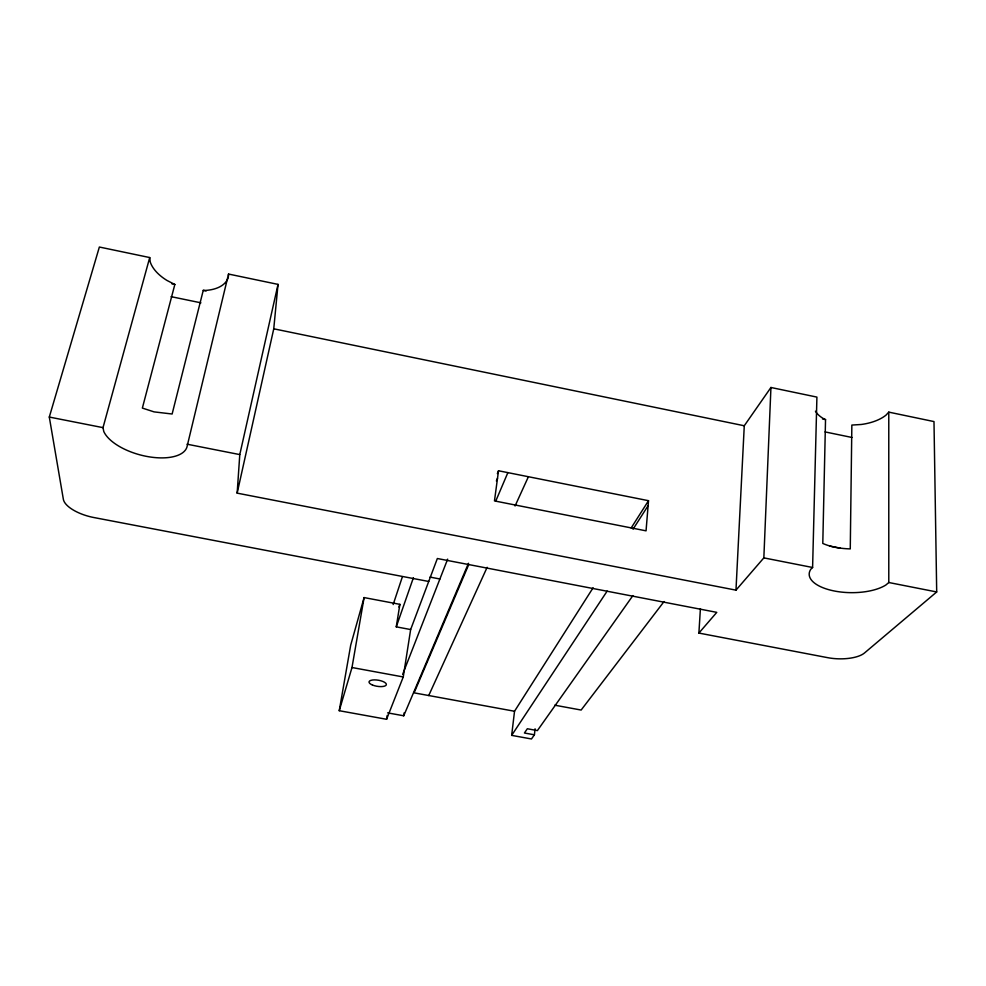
<?xml version="1.0" encoding="UTF-8"?>
<svg xmlns="http://www.w3.org/2000/svg" width="986" height="986" viewBox="0 0 986 986"><rect width="100%" height="100%" fill="white"/><g stroke="black" fill="none" stroke-linecap="round" stroke-linejoin="round"><path stroke-width="1.48" d="M815.434 411.187A39.576 20.94 -1.8 0 0 824.296 419.087L825.528 419.592L822.792 543.446C831.42 547.267 840.898 548.61 850.265 548.906L851.855 425.065L861.209 424.485A39.576 20.94 -1.8 0 0 886.02 415.118L888.78 412.123L933.988 421.577L936.7 591.957L864.512 652.966A28.237 10.994 1.7 0 1 827.71 657.674L698.889 633.074L700.405 608.658M888.78 412.123L888.793 582.516L885.859 585.018A41.917 18.081 0.6 0 1 833.355 590.799A41.917 18.081 0.6 0 1 810.849 569.193L812.6 567.492L816.913 397.099L770.941 387.486L744.27 425.767L735.975 590.146L237.158 493.136L239.783 454.595L278.027 284.387L228.53 274.046L187.204 445.955A43.544 20.139 15.2 0 1 148.134 456.666A43.544 20.139 15.2 0 1 103.764 431.449L103.012 427.641L149.724 257.556L99.364 247.03L49.3 417.053L63.363 499.323A29.617 12.226 14.9 0 0 93.843 517.527L428.75 581.481M735.975 590.146L763.842 557.879L770.941 387.486M648.517 500.691L646.052 530.838L494.467 500.913L498.522 470.766L648.517 500.691L631.151 527.991M237.158 493.136L273.751 328.806L278.027 284.387M593.104 587.779L514.532 711.251L511.66 735.371L531.466 738.97L534.412 734.817L535.078 728.79M387.609 712.866L403.73 715.787L404.198 712.767M410.644 629.549L396.261 626.85L399.885 604.344L364.093 597.578L350.696 645.177L339.246 710.709L386.586 719.287L403.249 676.963L410.644 629.549L437.353 558.52L716.785 612.355L698.889 633.074M386.586 719.287L387.202 715.429M339.246 710.709L351.99 667.522L364.093 597.578M228.234 277.51A41.005 23.183 17.6 0 1 205.717 290.414L203.252 290.365L172.131 414.009L154.075 411.877L142.366 408.081L174.842 284.461L166.967 280.443A41.005 23.183 17.6 0 1 150.217 261.894L149.724 257.556M393.167 604.554L402.35 576.872M398.948 607.08L399.885 604.344M396.261 626.85L413.405 577.722M402.645 674.375L447.656 559.136M497.351 473.6L498.522 470.766M496.377 480.983L497.511 478.247M403.73 715.787L468.486 563.277M468.806 564.386L414.108 692.85L514.532 711.251M495.847 500.863L507.864 472.639M428.725 695.537L487.133 567.32M515.062 505.991L528.397 476.731M633.037 529.223L648.11 505.67M511.66 735.371L607.166 591.082M632.901 595.593L537.395 730.589L527.337 728.753L524.429 733.005L534.412 734.817M664.034 601.559L581.136 710.043L554.736 705.187M351.99 667.522L403.249 676.963M430.032 577.093L439.904 578.992M49.3 417.053L103.012 427.641M187.044 444.193L239.783 454.595M763.842 557.879L812.6 567.492M888.793 582.516L936.7 591.957M829.62 546.034L840.368 548.167M171.096 296.663L200.922 302.825M825.085 431.917L852.052 437.488M273.751 328.806L744.27 425.767M171.934 283.857L174.842 284.461M203.252 290.365L206.148 290.969M822.534 418.976L825.528 419.592M228.53 274.046L228.604 276.043M372.437 685.011A8.775 3.106 9.1 0 0 386.302 684.839A8.775 3.106 9.1 0 0 374.323 679.884A8.775 3.106 9.1 0 0 372.437 685.011"/></g></svg>
